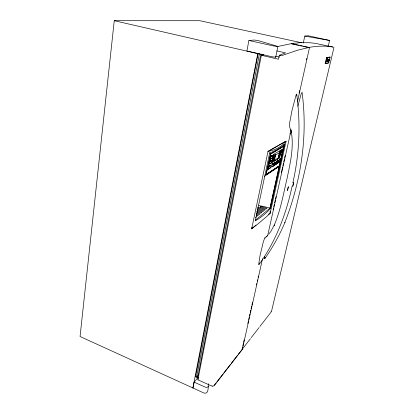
<?xml version="1.0" encoding="UTF-8"?>
<svg xmlns="http://www.w3.org/2000/svg" width="414" height="414" viewBox="0 0 414 414"><rect width="100%" height="100%" fill="white"/><g stroke="black" fill="none" stroke-linecap="round" stroke-linejoin="round"><path stroke-width="0.62" d="M283.823 146.608L283.792 146.121L279.636 165.693L265.979 174.729L270.57 153.987L283.776 146.111M328.245 60.791L328.944 59.124L328.059 61.588L328.876 59.585M327.195 61.432L327.624 58.969L327.433 60.936L326.786 61.81L327.655 60.113L327.655 58.933L326.977 60.253M328.136 60.139L328.209 59.383L327.914 61.013L328.369 59.87L328.204 60.92M328.768 60.496L328.612 60.822L329.094 59.683L328.488 60.863L329.14 59.067L328.628 60.729L328.783 60.516M328.732 60.558C328.157 61.546 329.089 58.327 328.142 60.76C328.043 61.117 328.819 58.933 328.369 60.584M328.292 60.201L328.447 59.875L328.312 60.149M280.702 158.453L280.009 161.605M327.717 59.393C327.272 58.39 328.074 60.703 327.567 58.964A1.563 0.342 -74.9 0 0 326.822 60.625A1.563 0.342 -74.9 0 0 326.869 61.94A1.563 0.342 -74.9 0 0 327.598 60.34L326.817 61.815L327.029 61.51L326.729 61.262L327.609 60.325L327.655 58.933M326.775 61.551L326.786 61.256L326.858 61.852M327.117 60.837L327.215 61.143L327.443 60.185L327.158 61.184L327.35 59.621L326.874 61.241L327.329 59.647M328.773 59.425L329.058 59.166M328.995 60.097L329.068 59.802M272.826 164.053L273.069 163.561L272.842 163.954M279.16 161.76L279.15 162.34L280.092 158.992L279.538 160.047L279.89 159.162M282.746 149.159L282.767 149.739L282.829 149.263M326.755 61.422L327.546 58.933L327.66 59.228M281.209 152.44L281.153 152.916L281.437 152.859C280.64 153.118 281.489 150.36 282.141 149.666L281.587 150.712L281.944 149.821M327.66 59.989L327.686 59.528L327.655 60.113M279.196 162.324L279.165 161.946M327.427 60.284C326.708 60.227 327.914 59.026 327.319 60.33C327.267 61.174 327.241 60.718 327.308 60.346C326.656 60.387 328.437 58.151 326.874 61.241M328.556 60.729L328.675 60.573M301.894 42.813L199.89 20.716L114.259 20.7L80.062 336.515L203.998 393.046C208.977 394.594 208.061 386.723 208.423 383.737M327.06 60.967L326.853 61.215L327.381 59.626M328.183 60.242L328.328 59.901L327.945 61.003M280.257 159.1L280.413 158.479L280.221 158.96M283.823 146.245L279.616 165.652L265.979 174.729L279.641 165.678M326.977 61.168C327.526 60.025 326.372 60.651 327.691 59.911M281.241 153.02L281.209 152.631M328.509 60.63L328.825 59.771L328.167 59.787M282.301 149.79L282.462 149.159L282.27 149.64M274.627 160.746L274.865 160.259L274.642 160.648M274.694 162.966L274.777 162.671M328.856 60.604L328.871 60.573M328.975 60.133L329.011 59.828M258.652 264.562L260.07 255.391L263.252 242.128L264.675 238.055L266.342 236.725M326.92 61.619C326.848 61.313 326.682 62.338 327.433 60.936M328.913 59.419L328.923 59.274M327.143 60.92C326.982 61.06 326.972 60.387 327.257 61.07M276.443 161.853L276.681 161.393L276.459 161.76M328.457 60.428L328.825 59.771L328.628 60.268M264.339 258.75L264.556 256.426M327.541 60.154L327.469 60.765C327.21 58.1 327.179 61.862 327.438 60.755L327.474 60.501M327.241 59.926L327.174 60.46L327.526 59.6M328.209 59.864C327.743 60.692 328.224 58.524 328.24 59.756M277.437 158.997L277.654 158.51L277.452 158.898M327.619 59.202C328.054 57.717 325 63.772 327.717 59.067M328.307 60.284L328.437 59.89L328.328 60.221M327.226 59.512L326.76 61.272L327.07 59.885M327.748 59.399L327.665 60.035M328.09 60.02L327.541 61.075L327.764 60.615M327.21 60.801L327.303 60.553M327.143 60.392L327.319 59.958L327.065 60.853M278.006 160.756L278.234 160.296L278.022 160.663M326.951 60.496L327.034 60.056L326.76 61.272L327.003 60.051L326.951 60.397M327.179 60.144L327.49 59.942L327.283 60.144M328.405 60.599L328.695 59.807L328.147 61.458M269.762 165.786C269.933 164.384 270.011 166.2 269.762 165.424M270.896 160.844C270.963 159.369 271.051 161.424 270.813 160.518M296.657 95.939L296.766 94.625M271.889 156.021C272.014 154.562 272.101 156.456 271.853 155.654M278.57 160.259L278.358 160.425C279.191 160.016 278.446 162.681 277.758 163.168L278.622 160.244L278.643 160.73M327.127 60.206L327.205 59.885L327.448 60.201M328.188 59.383L327.95 60.221M272.867 163.851L272.981 164.099M328.235 59.911L328.255 60.061M327.738 60.703L327.697 61.049M328.933 59.621L329.047 59.243M283.818 146.447L283.802 146.587M274.668 160.544L274.777 160.798M274.741 162.764L274.88 162.93M276.485 161.657L276.573 161.9M277.478 158.795L277.561 159.038M328.183 60.04L328.421 59.978M278.048 160.56L278.125 160.798M326.982 61.463L326.734 61.588M327.955 59.792L327.929 60.284L327.935 59.864M280.35 158.914L280.262 158.764M282.4 149.604L282.312 149.444M327.665 59.906L327.738 59.554M273.235 158.671C271.874 165.217 272.21 159.307 273.525 158.521L272.81 159.468M274.027 154.996C272.94 160.88 272.748 156.088 274.316 154.846L273.602 155.793M269.897 165.678L269.799 165.326M272.355 164.234L271.936 165.031L272.645 164.073C271.351 165.202 271.294 167.623 272.039 166.883L271.75 167.044M269.198 165.781C267.568 173.632 268.122 166.475 269.519 165.631L268.727 166.692M270.259 160.829L269.431 163.737L269.871 163.996C268.598 164.405 269.566 161.036 270.58 160.679L269.783 161.734M270.947 160.782L270.849 160.42M271.988 155.923L271.889 155.555M271.284 156.031L270.456 158.95L270.891 159.224C269.618 159.607 270.585 156.244 271.605 155.887L270.808 156.937M327.634 60.185L327.738 59.512M272.904 163.753L273.023 164.016M272.94 166.371L273.344 165.574L272.666 166.531C273.964 165.17 273.918 162.95 273.271 163.727L273.545 163.566M269.819 168.42L270.275 167.52L269.514 168.581C270.394 168.151 271.403 165.16 270.218 165.289C271.051 165.336 270.606 165.698 270.523 165.134M270.87 163.509L271.33 162.604L270.57 163.659C272.101 162.055 271.977 159.587 271.279 160.347L271.584 160.202M273.825 160.86L274.503 158.019L274.187 160.239L273.55 161.01L274.234 160.063M274.611 157.211L275.331 154.707L274.948 154.52C276.05 154.101 275.181 157.025 274.337 157.361L275.02 156.42M274.705 160.451L274.818 160.71M273.509 165.471L273.519 165.947L273.902 165.791C272.898 166.076 273.742 163.473 274.508 163.002L273.887 163.784L273.633 165.957M327.878 60.051L327.909 59.947M279.916 151.555L279.559 152.342L280.138 151.4C279.429 151.86 278.715 154.551 279.533 154.179C278.907 154.199 279.284 153.837 279.305 154.339M275.32 164.348L275.32 164.819L275.672 164.658C274.699 164.943 275.584 162.36 276.278 161.89L275.693 162.671L275.424 164.824M276.521 161.558L276.609 161.812M277.509 158.702L277.597 158.955M276.443 164.13L277.121 161.677L276.811 161.527C277.758 161.098 276.925 163.877 276.21 164.296L276.811 163.339M328.711 60.009L328.659 60.17M278.084 160.466L278.156 160.715M275.341 162.49L275.087 162.65C275.853 161.936 275.445 164.053 274.482 165.434L275.124 164.477L274.736 165.274M276.95 163.235L276.982 163.727L277.38 161.496L277.866 160.787L277.323 161.569L277.033 163.706M327.003 60.677L326.755 61.251M328.97 59.512L328.918 59.792L329.037 59.29M280.381 158.821L280.216 159.085L280.294 158.671M282.431 149.511L282.265 149.77L282.343 149.351M248.881 40.474L246.91 51.025L272.319 56.827L275.719 57.189L277.882 46.435L257.984 40.536L254.336 40.039L248.881 40.474L273.256 45.892L277.892 46.544M282.048 152.342L282.824 149.387M192.903 387.99L257.787 53.52M192.971 388.021L194.109 382.148L198.135 377.345M259.355 53.587L258.098 53.758L195.558 376.844L196.546 377.283L198.632 374.815M196.546 377.283L259.366 54.048L258.098 53.758M262.01 54.182L260.737 54.363L197.618 377.765L198.611 378.21M211.357 385.864L197.98 379.85L197.939 379.514L261.369 55.3L263.527 54.984M261.902 55.222L262.01 54.658L263.759 54.405M261.369 55.3L278.498 59.238L279.315 55.269L285.567 52.889L276.862 50.927M327.841 60.165L327.541 61.075L327.722 60.77M327.904 60.227L327.609 60.915M268.241 214.778L270.192 213.127L286.095 141.158L268.008 151.472L251.665 228.823L256.054 225.107M269.674 152.994L255.257 220.874A225.294 72.041 5.4 0 0 270.533 208.242L284.63 144.31A234.8 53.22 6.9 0 1 269.674 152.994L269.188 152.854M292.827 182.916C299.006 155.938 300.559 127.967 297.438 100.467M328.483 60.196L328.142 60.392M328.995 59.419L328.918 59.792L329.016 59.347M266.083 174.718L270.632 154.086L283.792 146.24M260.701 207.564L260.949 206.41L266.932 208.247L266.093 208.925L260.106 207.072L260.949 206.41M269.938 165.595L269.731 165.76L269.845 165.243M270.989 160.694L270.782 160.855L270.896 160.337M272.029 155.84L271.822 156L271.936 155.473M272.945 163.67L272.836 164.182L273.059 163.918M328.623 60.397L328.69 60.082M274.746 160.363L274.637 160.875L274.849 160.616M274.813 162.583L274.705 163.095L274.917 162.831M276.557 161.476L276.449 161.983L276.645 161.719M277.551 158.619L277.437 159.121L277.634 158.862M303.276 43.035L304.792 36.08L308.151 35.77L329.58 40.453L328.116 46.741M278.115 160.384L278.006 160.886L278.192 160.622M280.407 158.717L280.216 159.085L280.325 158.588M282.451 149.407L282.265 149.77L282.374 149.268M279.45 165.616L270 208.201L279.181 166.475L264.277 176.436M279.724 164.368L284.17 144.181M242.444 349.219L242.102 349.256L242.521 347.362M242.801 346.099L243.365 343.573M243.644 342.311L244.203 339.791M247.851 323.386L248.416 320.86M248.695 319.598L249.254 317.072M249.533 315.815L249.958 313.921M250.237 312.658L250.796 310.133M251.081 308.87L251.64 306.35M251.919 305.087L252.483 302.562M256.411 284.894L256.69 283.631M257.249 281.111L257.534 279.848M258.093 277.323L258.372 276.06M273.105 209.81L273.525 207.921M273.804 206.658L274.368 204.133M274.648 202.87L275.206 200.345M275.486 199.087L276.05 196.562M281.38 172.586L282.643 166.904M282.922 165.647L283.486 163.121M283.766 161.858L284.325 159.333M284.604 158.07L285.168 155.55M289.94 134.095L290.219 132.837M299.058 93.083L299.617 90.562M306.505 59.6L306.758 58.446M262.523 258.703L242.35 349.359L214.416 385.367M267.563 236.042L291.187 129.898M297.506 101.492L309.449 47.812L309.129 47.424L291.575 43.589L277.52 46.539M292.087 186.295C286.162 214.209 275.765 241.414 258.983 264.665M297.847 106.113L301.444 92.902M328.835 62.757L325.15 63.673L326.558 57.748L329.891 57.018L330.149 57.256M271.439 311.664L333.938 47.569L333.736 47.212M327.277 59.378L327.717 59.259L327.546 58.933M252.204 227.343L251.665 228.823L252.235 227.379M282.265 149.77L282.41 149.206M280.216 159.085L280.361 158.526M280.832 150.903C280.837 151.405 281.194 151.094 280.62 151.053L280.915 150.913L280.014 153.827L280.568 152.885L280.226 153.672M280.05 154.474C280.061 154.945 280.387 154.645 279.838 154.629L280.133 154.479L279.233 157.392L279.786 156.44L279.445 157.232M278.187 160.28L278.006 160.886L278.218 160.518M276.635 161.372L276.449 161.983L276.671 161.615M277.587 158.552L277.437 159.121L277.659 158.759M277.049 161.367L277.132 161.843M278.524 157.91C278.513 157.408 278.13 157.724 278.751 157.75L278.436 157.905L279.357 154.981L278.772 155.933L279.129 155.141M274.855 162.521L274.705 163.095L274.943 162.728M270.57 159.374L270.425 158.748M269.55 164.151L269.4 163.535M268.495 169.083L268.815 168.928L268.36 169.057L268.344 168.477M272.609 155.426L272.722 155.716L272.303 155.571C273.442 155.245 272.531 158.376 271.589 158.898L272.35 157.848L271.894 158.753M274.787 160.301L274.637 160.875L274.88 160.513M275.227 154.375L275.357 154.883M272.992 163.608L272.836 164.182L273.09 163.815M274.435 158.034L274.161 158.184L274.503 158.019L274.565 158.536M270.213 154.862L270.813 153.713L270.523 154.07M272.07 155.742L271.822 156L271.982 155.41M271.03 160.596L270.782 160.855L270.942 160.27M269.98 165.496L269.731 165.76L269.892 165.176M273.411 157.848L273.706 157.698L273.287 157.832L273.266 157.336M272.624 161.507L272.914 161.351L272.5 161.491L272.479 161.005M326.967 61.546L327.034 61.463M327.438 59.994L327.283 60.273M327.386 60.848L327.262 61.282M327.402 60.93L327.365 61.122M327.386 60.646L326.988 60.863M270.337 154.769L270.885 153.817M259.335 263.858L259.645 262.962M264.991 258.082L265.291 257.208M296.124 94.863L291.937 110.678L289.412 124.309L289.407 126.12L291.435 132.506L290.809 129.861M326.765 61.67L327.091 61.681M277.97 163.007L278.317 162.216M284.811 222.628C300.962 181.394 308.078 136.134 302.003 92.058M327.867 60.278L327.671 60.744L327.826 60.403M251.738 228.544L257.875 224.01L267.097 216.18L270.233 212.915L270.187 211.088M284.972 222.256C279.61 235.178 272.697 247.427 264.649 258.864M274.239 163.163L273.84 163.96M327.07 60.837L327.329 60.253M327.231 60.858L327.251 60.579M208.371 386.303L207.378 387.23L205.722 387.333L194.109 382.148M277.276 161.745L277.639 160.953M275.652 162.847L276.029 162.05M270.456 154.422L270.797 153.879M269.716 165.626L270.006 165.393M270.766 160.72L271.056 160.492M271.807 155.861L272.101 155.633M268.738 234.262L271.134 230.96L274.327 224.978L274.125 225.418C280.557 210.503 283.305 194.373 287.031 178.651C290.157 163.447 294.007 147.746 291.347 132.175M216.072 382.966L213.847 385.776L212.63 386.205M216.853 381.956L223.13 373.873M223.912 372.864L230.582 364.279M231.364 363.264L237.641 355.181M238.423 354.172L242.35 349.359L242.102 349.256M242.552 348.842L250.449 338.668M251.241 337.648L259.138 327.474M259.93 326.455L270.989 312.208L271.061 311.504M251.795 228.502L252.354 228.052M286.095 141.158C281.696 146.856 274.958 150.122 268.008 151.472M266.099 236.953L267.698 235.457M255.381 220.232L270.094 208.097L270.533 208.242M268.256 214.587L270.192 213.127L270.14 211.766M255.541 217.516L256.457 216.77M325.564 63.58L326.781 57.794L330.113 57.065L328.721 62.881L325.15 63.673M268.018 151.369L285.634 141.329M329.58 40.453L304.792 36.08M309.129 47.424L297.459 50.239L281.887 55.554M309.361 47.356C317.196 45.98 325.29 45.602 333.141 47.067M258.776 205.649L263.294 206.353L270 208.175M212.703 386.164L211.554 385.889M280.651 55.455L279.315 55.269L281.116 55.512L279.315 55.269L279.962 55.807M332.706 46.994L315.225 43.341L310.029 42.745L299.891 42.689L291.834 43.532L291.663 43.874L298.546 45.38M299.798 45.654L302.303 46.202M303.555 46.477L309.191 47.708M326.558 57.748L326.894 57.97M275.786 56.211L279.502 57.06M114.259 20.7L257.524 53.556M260.737 54.363L262.01 54.658M326.817 60.703L327.008 60.263L326.9 60.547M257.617 207.191L265.25 209.613L264.396 210.307L257.932 208.242M257.451 209.044L263.542 211.005L262.678 211.704L257.187 209.929M257.529 211.021L261.808 212.413L260.934 213.127L256.644 211.72M256.985 212.832L260.054 213.841L259.164 214.566L256.24 213.598M256.509 214.711L258.269 215.296L257.368 216.03L256.194 215.637M275.31 56.863L275.719 57.189M264.919 237.827L265.027 238.2M197.939 379.514L197.98 379.85M296.714 93.988L297.376 99.929M272.779 155.685L272.738 156.052L272.779 155.685M273.597 154.375L271.765 162.899L279.631 157.941L281.437 149.692L273.597 154.375M275.662 154.945L274.518 160.228L278.198 157.925L279.336 152.719L275.662 154.945M288.33 186.817L287.492 190.471L288.33 186.817M293.629 182.6L292.801 186.176L293.629 182.6M328.09 61.262L328.012 61.526L328.095 61.267M327.795 60.516L327.619 60.889L327.795 60.516"/></g></svg>
